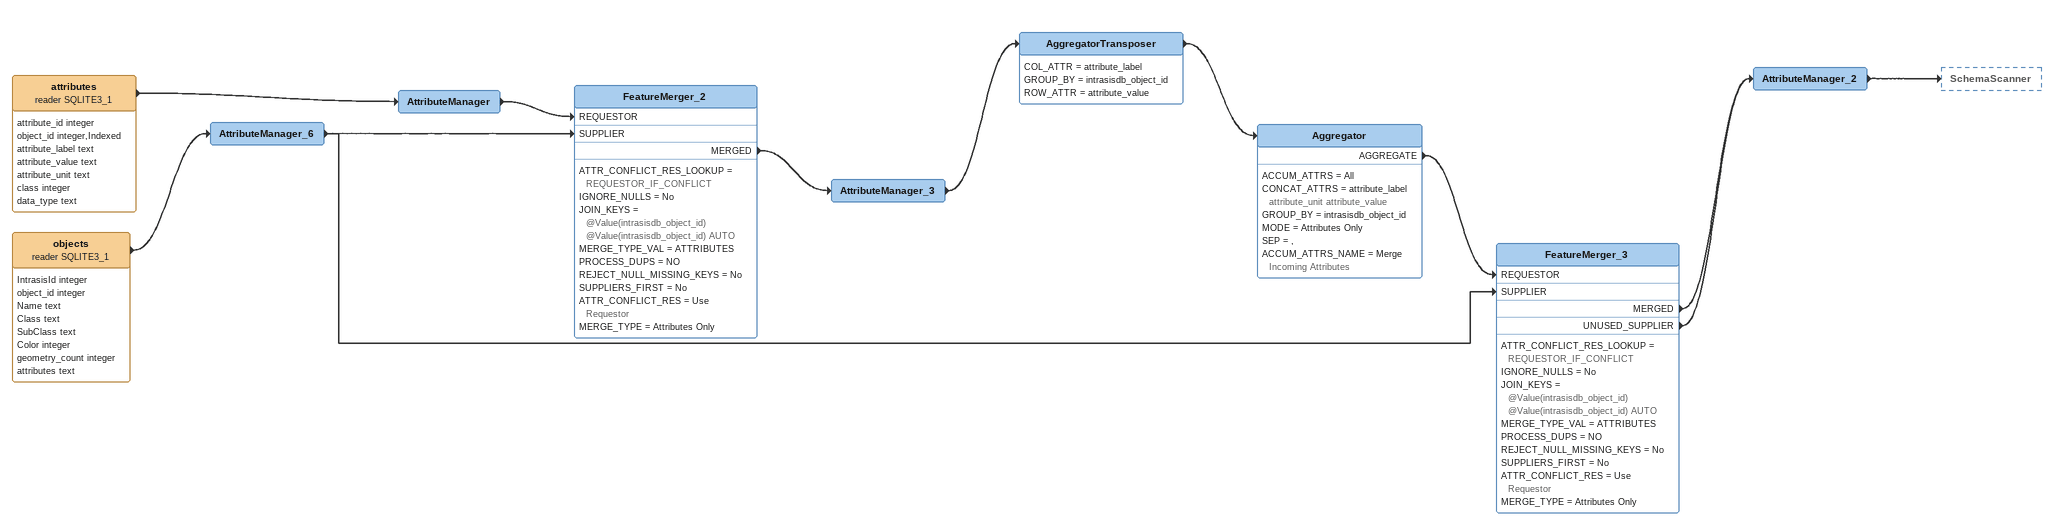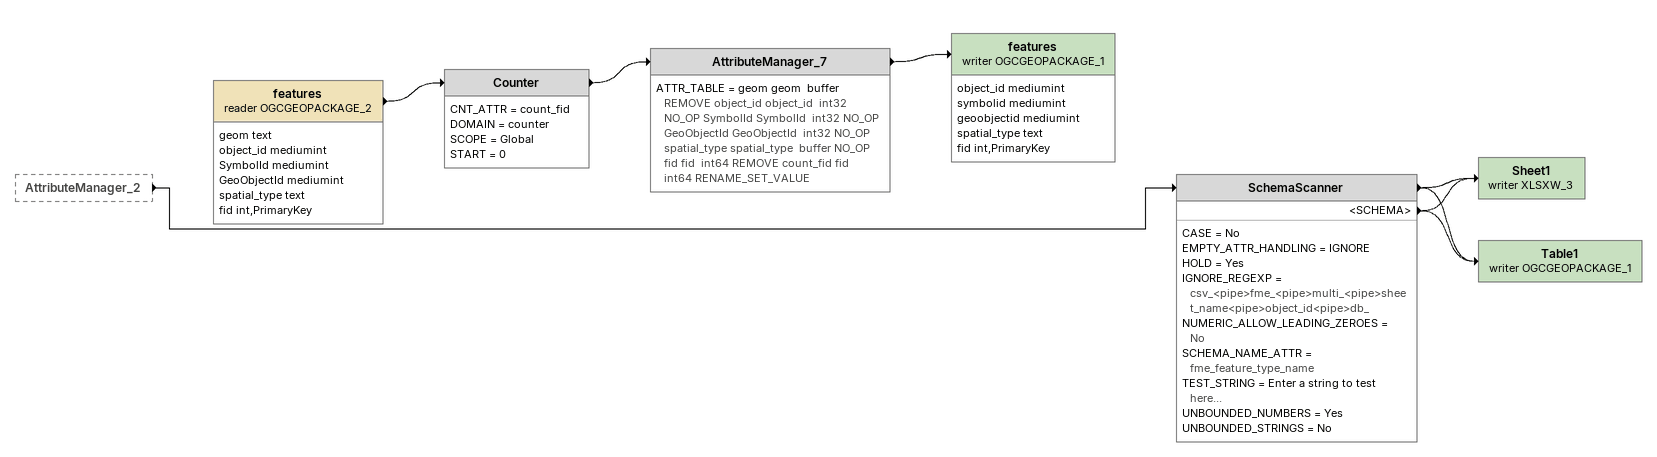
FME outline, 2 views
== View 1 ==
attributes (reader SQLITE3_1)
    attributes: attribute_id integer, object_id integer,Indexed, attribute_label text, attribute_value text, attribute_unit text, class integer, data_type text
    -> AttributeManager
AttributeManager
    -> FeatureMerger_2 [REQUESTOR]
objects (reader SQLITE3_1)
    attributes: IntrasisId integer, object_id integer, Name text, Class text, SubClass text, Color integer, geometry_count integer, attributes text
    -> AttributeManager_6
AttributeManager_6
    -> FeatureMerger_2 [SUPPLIER]
    -> FeatureMerger_3 [SUPPLIER]
FeatureMerger_2
    ATTR_CONFLICT_RES_LOOKUP = REQUESTOR_IF_CONFLICT
    IGNORE_NULLS = No
    JOIN_KEYS = @Value(intrasisdb_object_id) @Value(intrasisdb_object_id) AUTO
    MERGE_TYPE_VAL = ATTRIBUTES
    PROCESS_DUPS = NO
    REJECT_NULL_MISSING_KEYS = No
    SUPPLIERS_FIRST = No
    ATTR_CONFLICT_RES = Use Requestor
    MERGE_TYPE = Attributes Only
    MERGED -> AttributeManager_3
AttributeManager_3
    -> AggregatorTransposer
AggregatorTransposer
    COL_ATTR = attribute_label
    GROUP_BY = intrasisdb_object_id
    ROW_ATTR = attribute_value
    -> Aggregator
Aggregator
    ACCUM_ATTRS = All
    CONCAT_ATTRS = attribute_label attribute_unit attribute_value
    GROUP_BY = intrasisdb_object_id
    MODE = Attributes Only
    SEP = ,
    ACCUM_ATTRS_NAME = Merge Incoming Attributes
    AGGREGATE -> FeatureMerger_3 [REQUESTOR]
FeatureMerger_3
    ATTR_CONFLICT_RES_LOOKUP = REQUESTOR_IF_CONFLICT
    IGNORE_NULLS = No
    JOIN_KEYS = @Value(intrasisdb_object_id) @Value(intrasisdb_object_id) AUTO
    MERGE_TYPE_VAL = ATTRIBUTES
    PROCESS_DUPS = NO
    REJECT_NULL_MISSING_KEYS = No
    SUPPLIERS_FIRST = No
    ATTR_CONFLICT_RES = Use Requestor
    MERGE_TYPE = Attributes Only
    MERGED -> AttributeManager_2
    UNUSED_SUPPLIER -> AttributeManager_2
AttributeManager_2
    -> SchemaScanner

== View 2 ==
AttributeManager_2 [outside]
    -> SchemaScanner
SchemaScanner
    CASE = No
    EMPTY_ATTR_HANDLING = IGNORE
    HOLD = Yes
    IGNORE_REGEXP = csv_<pipe>fme_<pipe>multi_<pipe>sheet_name<pipe>object_id<pipe>db_
    NUMERIC_ALLOW_LEADING_ZEROES = No
    SCHEMA_NAME_ATTR = fme_feature_type_name
    TEST_STRING = Enter a string to test here...
    UNBOUNDED_NUMBERS = Yes
    UNBOUNDED_STRINGS = No
    -> Sheet1 (writer XLSXW_3)
    -> Table1 (writer OGCGEOPACKAGE_1)
    <SCHEMA> -> Sheet1 (writer XLSXW_3)
    <SCHEMA> -> Table1 (writer OGCGEOPACKAGE_1)
Sheet1 (writer XLSXW_3)
Table1 (writer OGCGEOPACKAGE_1)
features (reader OGCGEOPACKAGE_2)
    attributes: geom text, object_id mediumint, SymbolId mediumint, GeoObjectId mediumint, spatial_type text, fid int,PrimaryKey
    -> Counter
Counter
    CNT_ATTR = count_fid
    DOMAIN = counter
    SCOPE = Global
    START = 0
    -> AttributeManager_7
AttributeManager_7
    ATTR_TABLE = geom geom  buffer REMOVE object_id object_id  int32 NO_OP SymbolId SymbolId  int32 NO_OP GeoObjectId GeoObjectId  int32 NO_OP spatial_type spatial_type  buffer NO_OP fid fid  int64 REMOVE count_fid fid  int64 RENAME_SET_VALUE
    -> features (writer OGCGEOPACKAGE_1)
features (writer OGCGEOPACKAGE_1)
    attributes: object_id mediumint, symbolid mediumint, geoobjectid mediumint, spatial_type text, fid int,PrimaryKey
